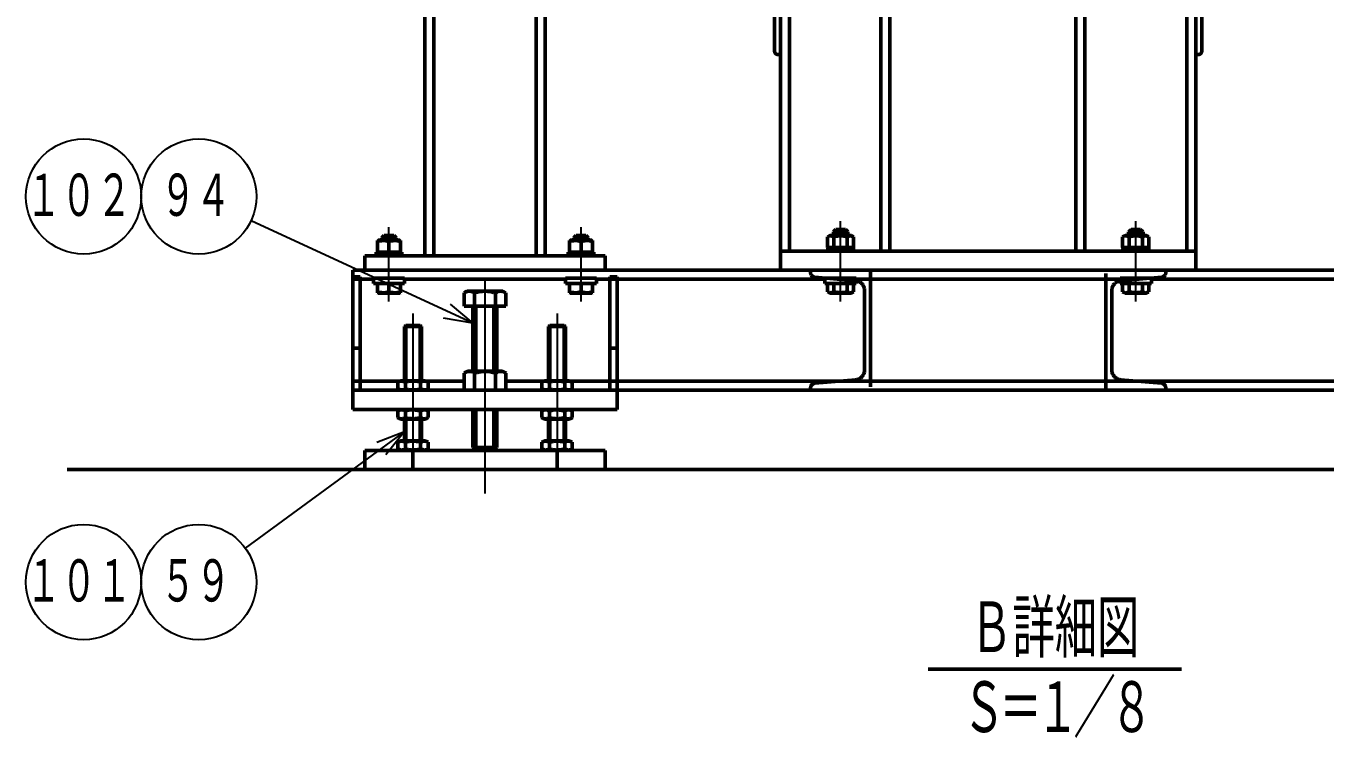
# Model space of a CAD drawing. Header units: millimetres. Extents: x -993 to 13147, y -7260 to 4342.
# Drawn here: x 4062 to 5144, y -7093 to -6500 of the extents above; entities that cross this region are included whole.
import ezdxf

# ---------------------------------------------------------------- set-up
doc = ezdxf.new("R2010")
doc.units = ezdxf.units.MM
doc.header["$LTSCALE"] = 7.649257
doc.linetypes.add('CENTER', pattern=[50.8, 31.75, -6.35, 6.35, -6.35])
doc.linetypes.add('DASHED', pattern=[19.05, 12.7, -6.35])
doc.layers.add('NoLayerName_001', color=7, linetype='Continuous')
doc.layers.add('NoLayerName_003', color=7, linetype='Continuous')
doc.styles.get("Standard").update_dxf_attribs({"font": 'txt', "bigfont": 'extfont2'})

# ---------------------------------------------------------------- blocks, each defined once
blk = doc.blocks.new('JZB_0851')
at = {"layer": 'NoLayerName_001', "color": 7, "linetype": 'Continuous', "lineweight": 50}
for p, q in [((100, 667.5), (100, 12)), ((107.5, 667.5), (107.5, 12)), ((192.5, 667.5), (192.5, 12)), ((200, 667.5), (200, 12)), ((50, 12), (250, 12)), ((50, 0), (50, 12)), ((250, 0), (250, 12))]:
    blk.add_line(p, q, dxfattribs=at)
blk = doc.blocks.new('JZB_0875')
at = {"layer": 'NoLayerName_001', "color": 7, "linetype": 'Continuous', "lineweight": 50}
for p, q in [((7, 53), (5, 51)), ((17, 51), (5, 51)), ((5, 51), (5, 48.1)), ((7, 53), (15, 53)), ((17, 51), (15, 53)), ((17, 48.1), (17, 51)), ((0, 8), (0, 1.1)), ((0, 1.1), (2, 0)), ((5.5, 8), (5.5, 1.1)), ((16.5, 8), (16.5, 1.1)), ((20, 0), (21.9, 1.1)), ((21.9, 8), (21.9, 1.1)), ((2, 0), (20, 0))]:
    blk.add_line(p, q, dxfattribs=at)
for points, start_tangent, end_tangent in [([(5.5, 1.1), (2.5, 0.3), (0, 1.1)], (-0.961124, -0.276117), (-0.949268, 0.314468)), ([(16.5, 1.1), (15, 0.8), (9.5, 0.4), (5.5, 1.1)], (-0.968088, -0.250611), (-0.98126, 0.192686)), ([(21.9, 1.1), (19, 0.3), (16.5, 1.1)], (-0.961124, -0.276117), (-0.949268, 0.314468))]:
    blk.add_spline(points, degree=3, dxfattribs=dict(at, start_tangent=start_tangent, end_tangent=end_tangent))
blk = doc.blocks.new('JZB_0876')
at = {"layer": 'NoLayerName_001', "color": 7, "linetype": 'Continuous', "lineweight": 50}
blk.add_line((21.5, 0), (21.5, 3), dxfattribs=at)
for centre, start_param, end_param in [((10.7, 4.6), 1.642337, 1.779908), ((10.7, -1.6), 1.430805, 1.499256)]:
    blk.add_ellipse(centre, major_axis=(0, 22), ratio=0.487733, start_param=start_param, end_param=end_param, dxfattribs=at)
blk = doc.blocks.new('JZB_0877')
at = {"layer": 'NoLayerName_001', "color": 7, "linetype": 'Continuous', "lineweight": 50}
blk.add_line((21.5, 0), (21.5, 3), dxfattribs=at)
for centre, start_param, end_param in [((10.7, 4.6), 1.642337, 1.779908), ((10.7, -1.6), 1.430805, 1.499256)]:
    blk.add_ellipse(centre, major_axis=(0, 22), ratio=0.487733, start_param=start_param, end_param=end_param, dxfattribs=at)
blk = doc.blocks.new('JZB_0878')
at = {"layer": 'NoLayerName_001', "color": 7, "linetype": 'Continuous', "lineweight": 50}
for p, q in [((7, 53), (5, 51)), ((17, 51), (5, 51)), ((5, 51), (5, 48.1)), ((7, 53), (15, 53)), ((17, 51), (15, 53)), ((17, 48.1), (17, 51)), ((0, 8), (0, 1.1)), ((0, 1.1), (2, 0)), ((5.5, 8), (5.5, 1.1)), ((16.5, 8), (16.5, 1.1)), ((20, 0), (21.9, 1.1)), ((21.9, 8), (21.9, 1.1)), ((2, 0), (20, 0))]:
    blk.add_line(p, q, dxfattribs=at)
for points, start_tangent, end_tangent in [([(5.5, 1.1), (2.5, 0.3), (0, 1.1)], (-0.961124, -0.276117), (-0.949268, 0.314468)), ([(16.5, 1.1), (15, 0.8), (9.5, 0.4), (5.5, 1.1)], (-0.968088, -0.250611), (-0.98126, 0.192686)), ([(21.9, 1.1), (19, 0.3), (16.5, 1.1)], (-0.961124, -0.276117), (-0.949268, 0.314468))]:
    blk.add_spline(points, degree=3, dxfattribs=dict(at, start_tangent=start_tangent, end_tangent=end_tangent))
blk = doc.blocks.new('JZB_0879')
at = {"layer": 'NoLayerName_001', "color": 7, "linetype": 'Continuous', "lineweight": 50}
for p, q in [((5.5, 48), (3.5, 46)), ((3.5, 46), (15.5, 46)), ((3.5, 46), (3.5, 44.1)), ((5.5, 48), (13.5, 48)), ((15.5, 46), (13.5, 48)), ((15.5, 44.1), (15.5, 46)), ((0, 0.3), (0, 8)), ((0, 0.3), (0.5, 0)), ((9.5, 8), (9.5, 1.1)), ((18.5, 0), (19, 0.3)), ((19, 8), (19, 0.3)), ((18.5, 0), (0.5, 0))]:
    blk.add_line(p, q, dxfattribs=at)
at = {"layer": 'NoLayerName_001', "color": 7, "linetype": 'Continuous', "lineweight": 50, "start_tangent": (-0.986522, -0.163629), "end_tangent": (-0.982197, 0.187856)}
for points in [[(9.5, 1.1), (4.4, 0.3), (0, 1.1)], [(19, 1.1), (13.9, 0.3), (9.5, 1.1)]]:
    blk.add_spline(points, degree=3, dxfattribs=at)
blk = doc.blocks.new('JZB_0880')
at = {"layer": 'NoLayerName_001', "color": 7, "linetype": 'Continuous', "lineweight": 50}
for p, q in [((0, 3), (0, 0)), ((0, 3), (1.3, 3)), ((10, 0), (8.5, 3)), ((11.5, 3), (13, 0)), ((20.3, 3), (21.5, 3)), ((21.5, 0), (21.5, 3))]:
    blk.add_line(p, q, dxfattribs=at)
blk = doc.blocks.new('JZB_0881')
at = {"layer": 'NoLayerName_001', "color": 7, "linetype": 'Continuous', "lineweight": 50}
for p, q in [((0.5, 10), (0, 9.7)), ((0, 9.7), (0, 0)), ((0, 0), (19, 0)), ((0.5, 10), (18.5, 10)), ((9.5, 0), (9.5, 8.9)), ((19, 9.7), (18.5, 10)), ((19, 9.7), (19, 0))]:
    blk.add_line(p, q, dxfattribs=at)
at = {"layer": 'NoLayerName_001', "color": 7, "linetype": 'Continuous', "lineweight": 50, "start_tangent": (-0.986522, 0.163629), "end_tangent": (-0.982197, -0.187856)}
for points in [[(9.5, 8.9), (4.4, 9.7), (0, 8.9)], [(19, 8.9), (13.9, 9.7), (9.5, 8.9)]]:
    blk.add_spline(points, degree=3, dxfattribs=at)
blk = doc.blocks.new('JZB_0882')
at = {"layer": 'NoLayerName_001', "color": 7, "linetype": 'Continuous', "lineweight": 50}
for p, q in [((0.5, 10), (0, 9.7)), ((0, 9.7), (0, 0)), ((0, 0), (19, 0)), ((0.5, 10), (18.5, 10)), ((9.5, 0), (9.5, 8.9)), ((19, 9.7), (18.5, 10)), ((19, 0), (19, 9.7))]:
    blk.add_line(p, q, dxfattribs=at)
at = {"layer": 'NoLayerName_001', "color": 7, "linetype": 'Continuous', "lineweight": 50, "start_tangent": (-0.986522, 0.163629), "end_tangent": (-0.982197, -0.187856)}
for points in [[(9.5, 8.9), (4.4, 9.7), (0, 8.9)], [(19, 8.9), (13.9, 9.7), (9.5, 8.9)]]:
    blk.add_spline(points, degree=3, dxfattribs=at)
blk = doc.blocks.new('JZB_0883')
at = {"layer": 'NoLayerName_001', "color": 7, "linetype": 'Continuous', "lineweight": 50}
for p, q in [((5.5, 48), (3.5, 46)), ((3.5, 46), (15.5, 46)), ((3.5, 46), (3.5, 44.1)), ((5.5, 48), (13.5, 48)), ((15.5, 46), (13.5, 48)), ((15.5, 44.1), (15.5, 46)), ((0, 8), (0, 0.3)), ((0, 0.3), (0.5, 0)), ((9.5, 8), (9.5, 1.1)), ((18.5, 0), (19, 0.3)), ((19, 8), (19, 0.3)), ((18.5, 0), (0.5, 0))]:
    blk.add_line(p, q, dxfattribs=at)
at = {"layer": 'NoLayerName_001', "color": 7, "linetype": 'Continuous', "lineweight": 50, "start_tangent": (-0.986522, -0.163629), "end_tangent": (-0.982197, 0.187856)}
for points in [[(9.5, 1.1), (4.4, 0.3), (0, 1.1)], [(19, 1.1), (13.9, 0.3), (9.5, 1.1)]]:
    blk.add_spline(points, degree=3, dxfattribs=at)
blk = doc.blocks.new('JZB_0884')
at = {"layer": 'NoLayerName_001', "color": 7, "linetype": 'Continuous', "lineweight": 50}
for p, q in [((0, 3), (0, 0)), ((0, 3), (1.3, 3)), ((10, 0), (8.5, 3)), ((11.5, 3), (13, 0)), ((20.3, 3), (21.5, 3)), ((21.5, 0), (21.5, 3))]:
    blk.add_line(p, q, dxfattribs=at)
blk = doc.blocks.new('JZB_0891')
at = {"layer": 'NoLayerName_001', "color": 7, "linetype": 'Continuous', "lineweight": 50}
for p, q in [((2, 10), (0, 8.9)), ((0, 0), (0, 8.9)), ((0, 0), (21.9, 0)), ((2, 10), (20, 10)), ((5.5, 0), (5.5, 8.9)), ((16.5, 0), (16.5, 8.9)), ((21.9, 8.9), (20, 10)), ((21.9, 0), (21.9, 8.9))]:
    blk.add_line(p, q, dxfattribs=at)
for points, start_tangent, end_tangent in [([(5.5, 8.9), (2.5, 9.7), (0, 8.9)], (-0.961124, 0.276117), (-0.949268, -0.314468)), ([(16.5, 8.9), (15, 9.2), (9.5, 9.6), (5.5, 8.9)], (-0.968088, 0.250611), (-0.98126, -0.192686)), ([(21.9, 8.9), (19, 9.7), (16.5, 8.9)], (-0.961124, 0.276117), (-0.949268, -0.314468))]:
    blk.add_spline(points, degree=3, dxfattribs=dict(at, start_tangent=start_tangent, end_tangent=end_tangent))
blk = doc.blocks.new('JZB_0892')
at = {"layer": 'NoLayerName_001', "color": 7, "linetype": 'Continuous', "lineweight": 50}
for p, q in [((2, 10), (0, 8.9)), ((0, 0), (0, 8.9)), ((0, 0), (21.9, 0)), ((2, 10), (20, 10)), ((5.5, 0), (5.5, 8.9)), ((16.5, 0), (16.5, 8.9)), ((21.9, 8.9), (20, 10)), ((21.9, 0), (21.9, 8.9))]:
    blk.add_line(p, q, dxfattribs=at)
for points, start_tangent, end_tangent in [([(5.5, 8.9), (2.5, 9.7), (0, 8.9)], (-0.961124, 0.276117), (-0.949268, -0.314468)), ([(16.5, 8.9), (15, 9.2), (9.5, 9.6), (5.5, 8.9)], (-0.968088, 0.250611), (-0.98126, -0.192686)), ([(21.9, 8.9), (19, 9.7), (16.5, 8.9)], (-0.961124, 0.276117), (-0.949268, -0.314468))]:
    blk.add_spline(points, degree=3, dxfattribs=dict(at, start_tangent=start_tangent, end_tangent=end_tangent))
blk = doc.blocks.new('JZB_0893')
at = {"layer": 'NoLayerName_001', "color": 7, "linetype": 'Continuous', "lineweight": 50}
for p, q in [((26, 269.5), (10, 269.5)), ((10, 227.5), (10, 269.5)), ((26, 269.5), (26, 229.5)), ((10, 259.5), (26, 259.5)), ((456, 245.5), (26, 245.5)), ((456, 245.5), (456, 227.5)), ((10, 229.5), (456, 229.5)), ((60, 0), (60, 229.5)), ((67.5, 16), (67.5, 229.5)), ((143.7, 229.5), (143.7, 16)), ((151.2, 229.5), (151.2, 16)), ((306, 229.5), (306, 16)), ((313.5, 229.5), (313.5, 16)), ((398.5, 16), (398.5, 229.5)), ((406, 0), (406, 229.5)), ((48.5, 224.5), (13, 224.5)), ((55, 182.5), (55, 218)), ((411, 218), (411, 182.5)), ((453, 224.5), (417.5, 224.5)), ((60, 179.5), (58, 179.5)), ((408, 179.5), (406, 179.5)), ((406, 16), (60, 16))]:
    blk.add_line(p, q, dxfattribs=at)
for centre, radius, start, end in [((13, 227.5), 3, 180, 270), ((453, 227.5), 3, 270, 0), ((48.5, 218), 6.5, 0, 90), ((417.5, 218), 6.5, 90, 180), ((58, 182.5), 3, 180, 270), ((408, 182.5), 3, 270, 0)]:
    blk.add_arc(centre, radius, start, end, dxfattribs=at)
at = {"layer": 'NoLayerName_003', "color": 7, "linetype": 'Continuous', "lineweight": 50}
for p, q in [((0.3, 263), (0, 262.5)), ((0, 262.5), (0, 244.5)), ((0.3, 263), (10, 263)), ((10, 253.5), (1.1, 253.5)), ((0, 244.5), (0.3, 244)), ((0.3, 244), (10, 244))]:
    blk.add_line(p, q, dxfattribs=at)
at = {"layer": 'NoLayerName_003', "color": 7, "linetype": 'Continuous', "lineweight": 50, "start_tangent": (-0.163629, 0.986522), "end_tangent": (0.187856, 0.982197)}
for points in [[(1.1, 253.5), (0.3, 258.6), (1.1, 263)], [(1.1, 244), (0.3, 249.1), (1.1, 253.5)]]:
    blk.add_spline(points, degree=3, dxfattribs=at)
blk = doc.blocks.new('JZB_0894')
at = {"layer": 'NoLayerName_001', "color": 7, "linetype": 'Continuous', "lineweight": 50}
for p, q in [((0, 0), (0, 16)), ((200, 16), (0, 16)), ((40, 16), (40, 0)), ((160, 0), (160, 16)), ((200, 16), (200, 0)), ((200, 0), (0, 0))]:
    blk.add_line(p, q, dxfattribs=at)
blk = doc.blocks.new('JZB_0896')
at = {"layer": 'NoLayerName_001', "color": 7, "linetype": 'Continuous', "lineweight": 50}
for p, q in [((26, 4.5), (0, 4.5)), ((0, 4.5), (0, 0)), ((26, 4.5), (26, 0)), ((26, 0), (0, 0))]:
    blk.add_line(p, q, dxfattribs=at)
blk = doc.blocks.new('JZB_0897')
at = {"layer": 'NoLayerName_001', "color": 7, "linetype": 'Continuous', "lineweight": 50}
for p, q in [((26, 4.5), (0, 4.5)), ((0, 4.5), (0, 0)), ((26, 4.5), (26, 0)), ((26, 0), (0, 0))]:
    blk.add_line(p, q, dxfattribs=at)
blk = doc.blocks.new('JZB_0898')
at = {"layer": 'NoLayerName_001', "color": 7, "linetype": 'Continuous', "lineweight": 50}
for p, q in [((26, 4.5), (0, 4.5)), ((0, 4.5), (0, 0)), ((26, 4.5), (26, 0)), ((26, 0), (0, 0))]:
    blk.add_line(p, q, dxfattribs=at)
blk = doc.blocks.new('JZB_0899')
at = {"layer": 'NoLayerName_001', "color": 7, "linetype": 'Continuous', "lineweight": 50}
for p, q in [((26, 4.5), (0, 4.5)), ((0, 4.5), (0, 0)), ((26, 4.5), (26, 0)), ((26, 0), (0, 0))]:
    blk.add_line(p, q, dxfattribs=at)
blk = doc.blocks.new('JZB_0935')
at = {"layer": 'NoLayerName_001', "color": 7, "linetype": 'Continuous', "lineweight": 50}
for p, q in [((6, 94.5), (0, 94.5)), ((0, 0), (0, 94.5)), ((6, 0), (6, 94.5)), ((6, 35), (0, 35))]:
    blk.add_line(p, q, dxfattribs=at)
blk = doc.blocks.new('JZB_0936')
at = {"layer": 'NoLayerName_001', "color": 7, "linetype": 'Continuous', "lineweight": 50}
for p, q in [((6, 94.5), (0, 94.5)), ((0, 94.5), (0, 0)), ((6, 94.5), (6, 0)), ((6, 35), (0, 35))]:
    blk.add_line(p, q, dxfattribs=at)
blk = doc.blocks.new('JZB_0937')
at = {"layer": 'NoLayerName_001', "color": 7, "linetype": 'Continuous', "lineweight": 50}
for p, q in [((0, 0), (0, 16)), ((220, 0), (220, 16)), ((0, 0), (220, 0))]:
    blk.add_line(p, q, dxfattribs=at)
blk = doc.blocks.new('JZB_0939')
at = {"layer": 'NoLayerName_001', "color": 7, "linetype": 'Continuous', "lineweight": 50}
for p, q in [((0, 100), (0, 83.2)), ((1402.6, 100), (0, 100)), ((6, 92.5), (17, 92.5)), ((43, 92.5), (177, 92.5)), ((203, 92.5), (214, 92.5)), ((220, 92.5), (393.2, 92.5)), ((419.2, 92.5), (639.2, 92.5)), ((665.2, 92.5), (960, 92.5)), ((0, 16.8), (0, 0)), ((1402.6, 0), (0, 0)), ((39, 7.5), (6, 7.5)), ((61, 7.5), (92.7, 7.5)), ((127.3, 7.5), (159, 7.5)), ((181, 7.5), (214, 7.5)), ((220, 7.5), (960, 7.5))]:
    blk.add_line(p, q, dxfattribs=at)
at = {"layer": 'NoLayerName_001', "color": 3, "linetype": 'DASHED', "lineweight": 50}
for p, q in [((6, 92.5), (0, 92.5)), ((214, 92.5), (220, 92.5)), ((6, 7.5), (0, 7.5)), ((214, 7.5), (220, 7.5))]:
    blk.add_line(p, q, dxfattribs=at)
blk = doc.blocks.new('JZB_0940')
at = {"layer": 'NoLayerName_001', "color": 4, "linetype": 'CENTER', "lineweight": 25}
blk.add_line((17.3, 178.5), (17.3, 0), dxfattribs=at)
at = {"layer": 'NoLayerName_001', "color": 7, "linetype": 'Continuous', "lineweight": 50}
for p, q in [((2.3, 168.5), (0, 167.2)), ((0, 167.2), (0, 156)), ((2.3, 168.5), (32.3, 168.5)), ((8.7, 167.2), (8.7, 156)), ((26, 167.2), (26, 156)), ((34.6, 167.2), (32.3, 168.5)), ((34.6, 167.2), (34.6, 156)), ((0, 156), (34.6, 156)), ((7.3, 156), (7.3, 102)), ((27.3, 102), (27.3, 156)), ((7.3, 70), (7.3, 38.5)), ((27.3, 38.5), (27.3, 70)), ((7.3, 38.5), (9.8, 36)), ((7.3, 38.5), (27.3, 38.5)), ((24.8, 36), (27.3, 38.5))]:
    blk.add_line(p, q, dxfattribs=at)
at = {"layer": 'NoLayerName_001', "color": 3, "linetype": 'Continuous', "lineweight": 50}
for p, q in [((9.8, 156), (9.8, 102)), ((24.8, 102), (24.8, 156)), ((9.8, 70), (9.8, 36)), ((24.8, 36), (24.8, 70))]:
    blk.add_line(p, q, dxfattribs=at)
at = {"layer": 'NoLayerName_001', "color": 7, "linetype": 'Continuous', "lineweight": 50}
for points, start_tangent, end_tangent in [([(4.3, 168.5), (4, 168.5), (3, 168.4), (2, 168.1), (1, 167.7), (0, 167.2)], (-0.999719, -0.023692), (-0.885564, -0.464518)), ([(8.7, 167.2), (7.6, 167.7), (6.5, 168.1), (5.4, 168.4), (4.3, 168.5)], (-0.886713, 0.462321), (-0.996369, 0.085135)), ([(17.3, 168.5), (14.1, 168.3), (10.8, 167.7), (8.7, 167.2)], (-0.99811, -0.061451), (-0.967923, -0.251248)), ([(26, 167.2), (22.9, 167.9), (19.7, 168.4), (17.3, 168.5)], (-0.970984, 0.239145), (-0.998985, 0.045034)), ([(30.3, 168.5), (30, 168.5), (29, 168.4), (28, 168.1), (27, 167.7), (26, 167.2)], (-0.999719, -0.023692), (-0.885564, -0.464518)), ([(34.6, 167.2), (33.6, 167.7), (32.5, 168.1), (31.4, 168.4), (30.3, 168.5)], (-0.886713, 0.462321), (-0.996369, 0.085135))]:
    blk.add_spline(points, degree=3, dxfattribs=dict(at, start_tangent=start_tangent, end_tangent=end_tangent))
blk = doc.blocks.new('JZB_0941')
at = {"layer": 'NoLayerName_001', "color": 7, "linetype": 'Continuous', "lineweight": 50}
for p, q in [((2.2, 8), (0, 6.7)), ((0, 1.3), (0, 6.7)), ((0, 1.3), (2.2, 0)), ((2.2, 0), (23.2, 0)), ((6.4, 1.3), (6.4, 6.7)), ((19.1, 1.3), (19.1, 6.7)), ((25.4, 6.7), (23.2, 8)), ((23.2, 0), (25.4, 1.3)), ((25.4, 1.3), (25.4, 6.7))]:
    blk.add_line(p, q, dxfattribs=at)
for points, start_tangent, end_tangent in [([(6.4, 6.7), (5.5, 7.2), (4.7, 7.5), (3.8, 7.7), (2.9, 7.7), (1.5, 7.4), (0, 6.7)], (-0.888205, 0.459446), (-0.906686, -0.421806)), ([(0, 1.3), (0.8, 0.8), (1.7, 0.5), (2.5, 0.3), (3.4, 0.3), (4.9, 0.6), (6.4, 1.3)], (0.888205, -0.459446), (0.906686, 0.421806)), ([(19.1, 6.7), (16.8, 7.3), (14.5, 7.6), (12.9, 7.7), (11.2, 7.7), (9.6, 7.5), (8, 7.2), (6.4, 6.7)], (-0.970928, 0.239374), (-0.968065, -0.250698)), ([(6.4, 1.3), (8, 0.8), (9.6, 0.5), (11.2, 0.4), (12.8, 0.3), (14.5, 0.4), (16.8, 0.7), (19.1, 1.3)], (0.968065, -0.250698), (0.971023, 0.238988)), ([(25.4, 6.7), (24.6, 7.2), (23.7, 7.5), (22.9, 7.7), (22, 7.7), (20.5, 7.4), (19.1, 6.7)], (-0.888205, 0.459446), (-0.906686, -0.421806)), ([(19.1, 1.3), (19.9, 0.8), (20.7, 0.5), (21.6, 0.3), (22.5, 0.3), (23.9, 0.6), (25.4, 1.3)], (0.888205, -0.459446), (0.906686, 0.421806))]:
    blk.add_spline(points, degree=3, dxfattribs=dict(at, start_tangent=start_tangent, end_tangent=end_tangent))
blk = doc.blocks.new('JZB_0942')
at = {"layer": 'NoLayerName_001', "color": 7, "linetype": 'Continuous', "lineweight": 50}
for p, q in [((2.2, 8), (0, 6.7)), ((0, 1.3), (0, 6.7)), ((0, 1.3), (2.2, 0)), ((2.2, 0), (23.2, 0)), ((6.4, 1.3), (6.4, 6.7)), ((19.1, 1.3), (19.1, 6.7)), ((25.4, 6.7), (23.2, 8)), ((23.2, 0), (25.4, 1.3)), ((25.4, 1.3), (25.4, 6.7))]:
    blk.add_line(p, q, dxfattribs=at)
for points, start_tangent, end_tangent in [([(6.4, 6.7), (5.5, 7.2), (4.7, 7.5), (3.8, 7.7), (2.9, 7.7), (1.5, 7.4), (0, 6.7)], (-0.888205, 0.459446), (-0.906686, -0.421806)), ([(0, 1.3), (0.8, 0.8), (1.7, 0.5), (2.5, 0.3), (3.4, 0.3), (4.9, 0.6), (6.4, 1.3)], (0.888205, -0.459446), (0.906686, 0.421806)), ([(19.1, 6.7), (16.8, 7.3), (14.5, 7.6), (12.9, 7.7), (11.2, 7.7), (9.6, 7.5), (8, 7.2), (6.4, 6.7)], (-0.970928, 0.239374), (-0.968065, -0.250698)), ([(6.4, 1.3), (8, 0.8), (9.6, 0.5), (11.2, 0.4), (12.8, 0.3), (14.5, 0.4), (16.8, 0.7), (19.1, 1.3)], (0.968065, -0.250698), (0.971023, 0.238988)), ([(25.4, 6.7), (24.6, 7.2), (23.7, 7.5), (22.9, 7.7), (22, 7.7), (20.5, 7.4), (19.1, 6.7)], (-0.888205, 0.459446), (-0.906686, -0.421806)), ([(19.1, 1.3), (19.9, 0.8), (20.7, 0.5), (21.6, 0.3), (22.5, 0.3), (23.9, 0.6), (25.4, 1.3)], (0.888205, -0.459446), (0.906686, 0.421806))]:
    blk.add_spline(points, degree=3, dxfattribs=dict(at, start_tangent=start_tangent, end_tangent=end_tangent))
blk = doc.blocks.new('JZB_0943')
at = {"layer": 'NoLayerName_001', "color": 7, "linetype": 'Continuous', "lineweight": 50}
for p, q in [((2.2, 8), (0, 6.7)), ((0, 6.7), (0, 1.3)), ((0, 1.3), (2.2, 0)), ((23.2, 8), (2.2, 8)), ((6.4, 6.7), (6.4, 1.3)), ((19.1, 6.7), (19.1, 1.3)), ((25.4, 6.7), (23.2, 8)), ((23.2, 0), (25.4, 1.3)), ((25.4, 6.7), (25.4, 1.3))]:
    blk.add_line(p, q, dxfattribs=at)
for points, start_tangent, end_tangent in [([(0, 6.7), (0.8, 7.2), (1.7, 7.5), (2.5, 7.7), (3.4, 7.7), (4.9, 7.4), (6.4, 6.7)], (0.888205, 0.459446), (0.906686, -0.421806)), ([(6.4, 1.3), (5.5, 0.8), (4.7, 0.5), (3.8, 0.3), (2.9, 0.3), (1.5, 0.6), (0, 1.3)], (-0.888205, -0.459446), (-0.906686, 0.421806)), ([(6.4, 6.7), (8, 7.2), (9.6, 7.5), (11.2, 7.6), (12.8, 7.7), (14.5, 7.6), (16.8, 7.3), (19.1, 6.7)], (0.968065, 0.250698), (0.971023, -0.238988)), ([(19.1, 1.3), (16.8, 0.7), (14.5, 0.4), (12.9, 0.3), (11.2, 0.3), (9.6, 0.5), (8, 0.8), (6.4, 1.3)], (-0.970928, -0.239374), (-0.968065, 0.250698)), ([(19.1, 6.7), (19.9, 7.2), (20.7, 7.5), (21.6, 7.7), (22.5, 7.7), (23.9, 7.4), (25.4, 6.7)], (0.888205, 0.459446), (0.906686, -0.421806)), ([(25.4, 1.3), (24.6, 0.8), (23.7, 0.5), (22.9, 0.3), (22, 0.3), (20.5, 0.6), (19.1, 1.3)], (-0.888205, -0.459446), (-0.906686, 0.421806))]:
    blk.add_spline(points, degree=3, dxfattribs=dict(at, start_tangent=start_tangent, end_tangent=end_tangent))
blk = doc.blocks.new('JZB_0944')
at = {"layer": 'NoLayerName_001', "color": 7, "linetype": 'Continuous', "lineweight": 50}
for p, q in [((2.2, 8), (0, 6.7)), ((0, 1.3), (0, 6.7)), ((0, 1.3), (2.2, 0)), ((2.2, 8), (23.2, 8)), ((6.4, 1.3), (6.4, 6.7)), ((19.1, 1.3), (19.1, 6.7)), ((25.4, 6.7), (23.2, 8)), ((23.2, 0), (25.4, 1.3)), ((25.4, 1.3), (25.4, 6.7))]:
    blk.add_line(p, q, dxfattribs=at)
for points, start_tangent, end_tangent in [([(0, 6.7), (0.8, 7.2), (1.7, 7.5), (2.5, 7.7), (3.4, 7.7), (4.9, 7.4), (6.4, 6.7)], (0.888205, 0.459446), (0.906686, -0.421806)), ([(6.4, 1.3), (5.5, 0.8), (4.7, 0.5), (3.8, 0.3), (2.9, 0.3), (1.5, 0.6), (0, 1.3)], (-0.888205, -0.459446), (-0.906686, 0.421806)), ([(6.4, 6.7), (8, 7.2), (9.6, 7.5), (11.2, 7.6), (12.8, 7.7), (14.5, 7.6), (16.8, 7.3), (19.1, 6.7)], (0.968065, 0.250698), (0.971023, -0.238988)), ([(19.1, 1.3), (16.8, 0.7), (14.5, 0.4), (12.9, 0.3), (11.2, 0.3), (9.6, 0.5), (8, 0.8), (6.4, 1.3)], (-0.970928, -0.239374), (-0.968065, 0.250698)), ([(19.1, 6.7), (19.9, 7.2), (20.7, 7.5), (21.6, 7.7), (22.5, 7.7), (23.9, 7.4), (25.4, 6.7)], (0.888205, 0.459446), (0.906686, -0.421806)), ([(25.4, 1.3), (24.6, 0.8), (23.7, 0.5), (22.9, 0.3), (22, 0.3), (20.5, 0.6), (19.1, 1.3)], (-0.888205, -0.459446), (-0.906686, 0.421806))]:
    blk.add_spline(points, degree=3, dxfattribs=dict(at, start_tangent=start_tangent, end_tangent=end_tangent))
blk = doc.blocks.new('JZB_0945')
at = {"layer": 'NoLayerName_001', "color": 7, "linetype": 'Continuous', "lineweight": 50}
for p, q in [((2.2, 8), (0, 6.7)), ((0, 6.7), (0, 1.3)), ((0, 1.3), (2.2, 0)), ((23.2, 8), (2.2, 8)), ((6.4, 6.7), (6.4, 1.3)), ((19.1, 6.7), (19.1, 1.3)), ((25.4, 6.7), (23.2, 8)), ((23.2, 0), (25.4, 1.3)), ((25.4, 6.7), (25.4, 1.3))]:
    blk.add_line(p, q, dxfattribs=at)
for points, start_tangent, end_tangent in [([(0, 6.7), (0.8, 7.2), (1.7, 7.5), (2.5, 7.7), (3.4, 7.7), (4.9, 7.4), (6.4, 6.7)], (0.888205, 0.459446), (0.906686, -0.421806)), ([(6.4, 1.3), (5.5, 0.8), (4.7, 0.5), (3.8, 0.3), (2.9, 0.3), (1.5, 0.6), (0, 1.3)], (-0.888205, -0.459446), (-0.906686, 0.421806)), ([(6.4, 6.7), (8, 7.2), (9.6, 7.5), (11.2, 7.6), (12.8, 7.7), (14.5, 7.6), (16.8, 7.3), (19.1, 6.7)], (0.968065, 0.250698), (0.971023, -0.238988)), ([(19.1, 1.3), (16.8, 0.7), (14.5, 0.4), (12.9, 0.3), (11.2, 0.3), (9.6, 0.5), (8, 0.8), (6.4, 1.3)], (-0.970928, -0.239374), (-0.968065, 0.250698)), ([(19.1, 6.7), (19.9, 7.2), (20.7, 7.5), (21.6, 7.7), (22.5, 7.7), (23.9, 7.4), (25.4, 6.7)], (0.888205, 0.459446), (0.906686, -0.421806)), ([(25.4, 1.3), (24.6, 0.8), (23.7, 0.5), (22.9, 0.3), (22, 0.3), (20.5, 0.6), (19.1, 1.3)], (-0.888205, -0.459446), (-0.906686, 0.421806))]:
    blk.add_spline(points, degree=3, dxfattribs=dict(at, start_tangent=start_tangent, end_tangent=end_tangent))
blk = doc.blocks.new('JZB_0946')
at = {"layer": 'NoLayerName_001', "color": 7, "linetype": 'Continuous', "lineweight": 50}
for p, q in [((2.2, 8), (0, 6.7)), ((0, 1.3), (0, 6.7)), ((0, 1.3), (2.2, 0)), ((2.2, 8), (23.2, 8)), ((6.4, 1.3), (6.4, 6.7)), ((19.1, 1.3), (19.1, 6.7)), ((25.4, 6.7), (23.2, 8)), ((23.2, 0), (25.4, 1.3)), ((25.4, 1.3), (25.4, 6.7))]:
    blk.add_line(p, q, dxfattribs=at)
for points, start_tangent, end_tangent in [([(0, 6.7), (0.8, 7.2), (1.7, 7.5), (2.5, 7.7), (3.4, 7.7), (4.9, 7.4), (6.4, 6.7)], (0.888205, 0.459446), (0.906686, -0.421806)), ([(6.4, 1.3), (5.5, 0.8), (4.7, 0.5), (3.8, 0.3), (2.9, 0.3), (1.5, 0.6), (0, 1.3)], (-0.888205, -0.459446), (-0.906686, 0.421806)), ([(6.4, 6.7), (8, 7.2), (9.6, 7.5), (11.2, 7.6), (12.8, 7.7), (14.5, 7.6), (16.8, 7.3), (19.1, 6.7)], (0.968065, 0.250698), (0.971023, -0.238988)), ([(19.1, 1.3), (16.8, 0.7), (14.5, 0.4), (12.9, 0.3), (11.2, 0.3), (9.6, 0.5), (8, 0.8), (6.4, 1.3)], (-0.970928, -0.239374), (-0.968065, 0.250698)), ([(19.1, 6.7), (19.9, 7.2), (20.7, 7.5), (21.6, 7.7), (22.5, 7.7), (23.9, 7.4), (25.4, 6.7)], (0.888205, 0.459446), (0.906686, -0.421806)), ([(25.4, 1.3), (24.6, 0.8), (23.7, 0.5), (22.9, 0.3), (22, 0.3), (20.5, 0.6), (19.1, 1.3)], (-0.888205, -0.459446), (-0.906686, 0.421806))]:
    blk.add_spline(points, degree=3, dxfattribs=dict(at, start_tangent=start_tangent, end_tangent=end_tangent))
blk = doc.blocks.new('JZB_0947')
at = {"layer": 'NoLayerName_001', "color": 4, "linetype": 'CENTER', "lineweight": 25}
blk.add_line((7, 124), (7, 0), dxfattribs=at)
at = {"layer": 'NoLayerName_001', "color": 7, "linetype": 'Continuous', "lineweight": 50}
for p, q in [((1, 114), (0, 113)), ((0, 113), (14, 113)), ((0, 113), (0, 68)), ((13, 114), (1, 114)), ((14, 113), (13, 114)), ((14, 68), (14, 113)), ((0, 36), (0, 18)), ((14, 18), (14, 36))]:
    blk.add_line(p, q, dxfattribs=at)
at = {"layer": 'NoLayerName_001', "color": 3, "linetype": 'Continuous', "lineweight": 50}
for p, q in [((1, 114), (1, 68)), ((13, 68), (13, 114)), ((1, 36), (1, 18)), ((13, 18), (13, 36))]:
    blk.add_line(p, q, dxfattribs=at)
blk = doc.blocks.new('JZB_0948')
at = {"layer": 'NoLayerName_001', "color": 4, "linetype": 'CENTER', "lineweight": 25}
blk.add_line((7, 124.00968), (7, 0), dxfattribs=at)
at = {"layer": 'NoLayerName_001', "color": 7, "linetype": 'Continuous', "lineweight": 50}
for p, q in [((1, 114.00968), (0, 113.00968)), ((0, 113.00968), (14, 113.00968)), ((0, 113.00968), (0, 68)), ((13, 114.00968), (1, 114.00968)), ((14, 113.00968), (13, 114.00968)), ((14, 68), (14, 113.00968)), ((0, 36), (0, 18)), ((14, 18), (14, 36))]:
    blk.add_line(p, q, dxfattribs=at)
at = {"layer": 'NoLayerName_001', "color": 3, "linetype": 'Continuous', "lineweight": 50}
for p, q in [((1, 114.00968), (1, 68)), ((13, 68), (13, 114.00968)), ((1, 36), (1, 18)), ((13, 18), (13, 36))]:
    blk.add_line(p, q, dxfattribs=at)
blk = doc.blocks.new('JZB_0949')
at = {"layer": 'NoLayerName_001', "color": 7, "linetype": 'Continuous', "lineweight": 50}
for p, q in [((2.8, 16), (0, 14.4)), ((0, 0), (0, 14.4)), ((2.8, 16), (31.8, 16)), ((8.7, 0), (8.7, 14.4)), ((26, 0), (26, 14.4)), ((34.6, 14.4), (31.8, 16)), ((34.6, 0), (34.6, 14.4))]:
    blk.add_line(p, q, dxfattribs=at)
for points, start_tangent, end_tangent in [([(8.7, 14.4), (7.5, 15), (6.4, 15.4), (5.2, 15.7), (4, 15.7), (3, 15.6), (2, 15.3), (1, 14.9), (0, 14.4)], (-0.888206, 0.459446), (-0.885564, -0.464518)), ([(26, 14.4), (23.8, 14.9), (21.6, 15.4), (19.4, 15.6), (17.2, 15.7), (14.9, 15.6), (11.8, 15.1), (8.7, 14.4)], (-0.968027, 0.250845), (-0.971038, -0.238925)), ([(34.6, 14.4), (33.5, 15), (32.4, 15.4), (31.2, 15.7), (30, 15.7), (29, 15.6), (28, 15.3), (27, 14.9), (26, 14.4)], (-0.888206, 0.459446), (-0.885564, -0.464518))]:
    blk.add_spline(points, degree=3, dxfattribs=dict(at, start_tangent=start_tangent, end_tangent=end_tangent))
blk = doc.blocks.new('JZB_1067')
at = {"layer": 'NoLayerName_001', "color": 3, "linetype": 'DASHED', "lineweight": 50}
for p, q in [((0, 98.1), (0, 100)), ((50, 100), (50, 0)), ((246, 0), (246, 100)), ((296, 100), (296, 98.1)), ((37.7, 91.2), (3.7, 94.1)), ((292.3, 94.1), (258.3, 91.2)), ((45, 16.8), (45, 83.2)), ((251, 83.2), (251, 16.8)), ((0, 0), (0, 1.9)), ((3.7, 5.9), (37.7, 8.8)), ((258.3, 8.8), (292.3, 5.9))]:
    blk.add_line(p, q, dxfattribs=at)
at = {"layer": 'NoLayerName_001', "color": 3, "linetype": 'Continuous', "lineweight": 50}
blk.add_line((296, 1.9), (296, 0), dxfattribs=at)
at = {"layer": 'NoLayerName_001', "color": 3, "linetype": 'DASHED', "lineweight": 50}
for centre, radius, start, end in [((4, 98.1), 4, 180, 265), ((292, 98.1), 4, 275, 0), ((37, 83.2), 8, 0, 85), ((259, 83.2), 8, 95, 180), ((37, 16.8), 8, 275, 0), ((259, 16.8), 8, 180, 265), ((4, 1.9), 4, 95, 180), ((292, 1.9), 4, 0, 85)]:
    blk.add_arc(centre, radius, start, end, dxfattribs=at)
blk = doc.blocks.new('DIM_0015')
at = {"color": 3, "linetype": 'Continuous', "lineweight": 25}
for points in [[(372.4, 0), (187.6, 85.4)], [(353.3, 15.9), (372.4, 0), (347.9, 4.2)]]:
    blk.add_lwpolyline(points, dxfattribs=at)
for centre in [(48, 105.6), (144, 105.6)]:
    blk.add_circle(centre, 48, dxfattribs=at)
at = {"color": 2, "linetype": 'Continuous', "lineweight": 50, "width": 0.666667}
for s, p in [('１０２', (0, 85.6)), ('９４', (112, 85.6))]:
    blk.add_text(s, height=40, dxfattribs=at).set_placement(p)
blk = doc.blocks.new('DIM_0016')
at = {"color": 3, "linetype": 'Continuous', "lineweight": 25}
for points in [[(315.4, 173.4), (182.7, 76.3)], [(292.2, 164.5), (315.4, 173.4), (299.8, 154.1)]]:
    blk.add_lwpolyline(points, dxfattribs=at)
for centre in [(48, 48), (144, 48)]:
    blk.add_circle(centre, 48, dxfattribs=at)
at = {"color": 2, "linetype": 'Continuous', "lineweight": 50, "width": 0.666667}
for s, p in [('１０１', (0, 28)), ('５９', (112, 28))]:
    blk.add_text(s, height=40, dxfattribs=at).set_placement(p)
blk = doc.blocks.new('DIM_0023')
at = {"color": 3, "linetype": 'Continuous', "lineweight": 25}
for points in [[(0, 139.2), (82.9, 209.1)], [(22.5, 149.8), (0, 139.2), (14.2, 159.6)]]:
    blk.add_lwpolyline(points, dxfattribs=at)
for centre in [(119.6, 240), (215.6, 240), (215.6, 144), (215.6, 48)]:
    blk.add_circle(centre, 48, dxfattribs=at)
at = {"color": 2, "linetype": 'Continuous', "lineweight": 50, "width": 0.666667}
for s, p in [('１２', (87.6, 220)), ('９０', (183.6, 220)), ('１０６', (167.6, 124)), ('１１０', (167.6, 28))]:
    blk.add_text(s, height=40, dxfattribs=at).set_placement(p)

msp = doc.modelspace()

# ---------------------------------------------------------------- linework, layer by layer
at = {"layer": 'NoLayerName_001', "color": 4, "linetype": 'CENTER', "lineweight": 25}
for p, q in [((4740.6056, -6729.8819), (4740.6056, -6662.8819)), ((4986.6056, -6729.8819), (4986.6056, -6662.8819)), ((4364.4056, -6729.8819), (4364.4056, -6667.8819)), ((4524.4056, -6729.8819), (4524.4056, -6667.8819))]:
    msp.add_line(p, q, dxfattribs=at)
at = {"layer": 'NoLayerName_001', "color": 3, "linetype": 'Continuous', "lineweight": 50}
msp.add_line((5852.019, -6869.8005), (4096.2395, -6869.8005), dxfattribs=at)

# ---------------------------------------------------------------- block references
at = {"layer": 'NoLayerName_001'}
for name, p in [('JZB_0851', (4294.4056, -6703.8005)), ('JZB_0893', (4630.6056, -6703.8005)), ('JZB_0883', (4354.9056, -6722.8819)), ('JZB_0879', (4514.9056, -6722.8819)), ('JZB_0875', (4729.636, -6722.8819)), ('JZB_0892', (4729.636, -6684.8005)), ('JZB_0878', (4975.636, -6722.8819)), ('JZB_0891', (4975.636, -6684.8005)), ('JZB_0882', (4354.9056, -6688.8005)), ('JZB_0881', (4514.9056, -6688.8005)), ('JZB_0876', (4729.8831, -6687.8005)), ('JZB_0877', (4975.8831, -6687.8005)), ('JZB_0880', (4353.6556, -6691.8005)), ('JZB_0884', (4513.6556, -6691.8005)), ('JZB_0939', (4334.4056, -6803.8005)), ('JZB_0936', (4334.4056, -6803.8005)), ('JZB_0935', (4548.4056, -6803.8005)), ('JZB_1067', (4715.6056, -6803.8005)), ('JZB_0899', (4351.4056, -6714.8819)), ('JZB_0940', (4427.0851, -6889.8005)), ('JZB_0898', (4511.4056, -6714.8819)), ('JZB_0896', (4727.6056, -6714.8819)), ('JZB_0897', (4973.6056, -6714.8819)), ('JZB_0947', (4377.4056, -6863.8005)), ('JZB_0948', (4497.4056, -6863.8005)), ('JZB_0943', (4371.7039, -6803.8005)), ('JZB_0949', (4427.0851, -6803.8005)), ('JZB_0945', (4491.7039, -6803.8005)), ('JZB_0937', (4334.4056, -6819.8005)), ('JZB_0942', (4371.7039, -6827.8005)), ('JZB_0941', (4491.7039, -6827.8005)), ('JZB_0944', (4371.7039, -6853.8005)), ('JZB_0946', (4491.7039, -6853.8005)), ('JZB_0894', (4344.4056, -6869.8005))]:
    msp.add_blockref(name, p, dxfattribs=at)
at = {"layer": 'NoLayerName_001', "color": 3, "linetype": 'Continuous', "lineweight": 25}
for name, p in [('DIM_0023', (5061.5056, -6588.6373)), ('DIM_0015', (4062.0044, -6748.0163)), ('DIM_0016', (4062.0044, -7011.5129))]:
    msp.add_blockref(name, p, dxfattribs=at)

# ---------------------------------------------------------------- texts
at = {"layer": 'NoLayerName_001', "color": 2, "lineweight": 50, "char_height": 48}
for s, insert, attachment_point in [('\\A1;\\W0.6667;\\L\u3000Ｂ詳細図\u3000\\l', (4813.4816, -7002.4333), 4), ('\\A1;\\W0.6667;\\T0.8750;Ｓ＝１／８', (4842.2816, -7093.3296), 7)]:
    msp.add_mtext(s, dxfattribs=dict(at, insert=insert, attachment_point=attachment_point))

doc.saveas('drawing.dxf')
